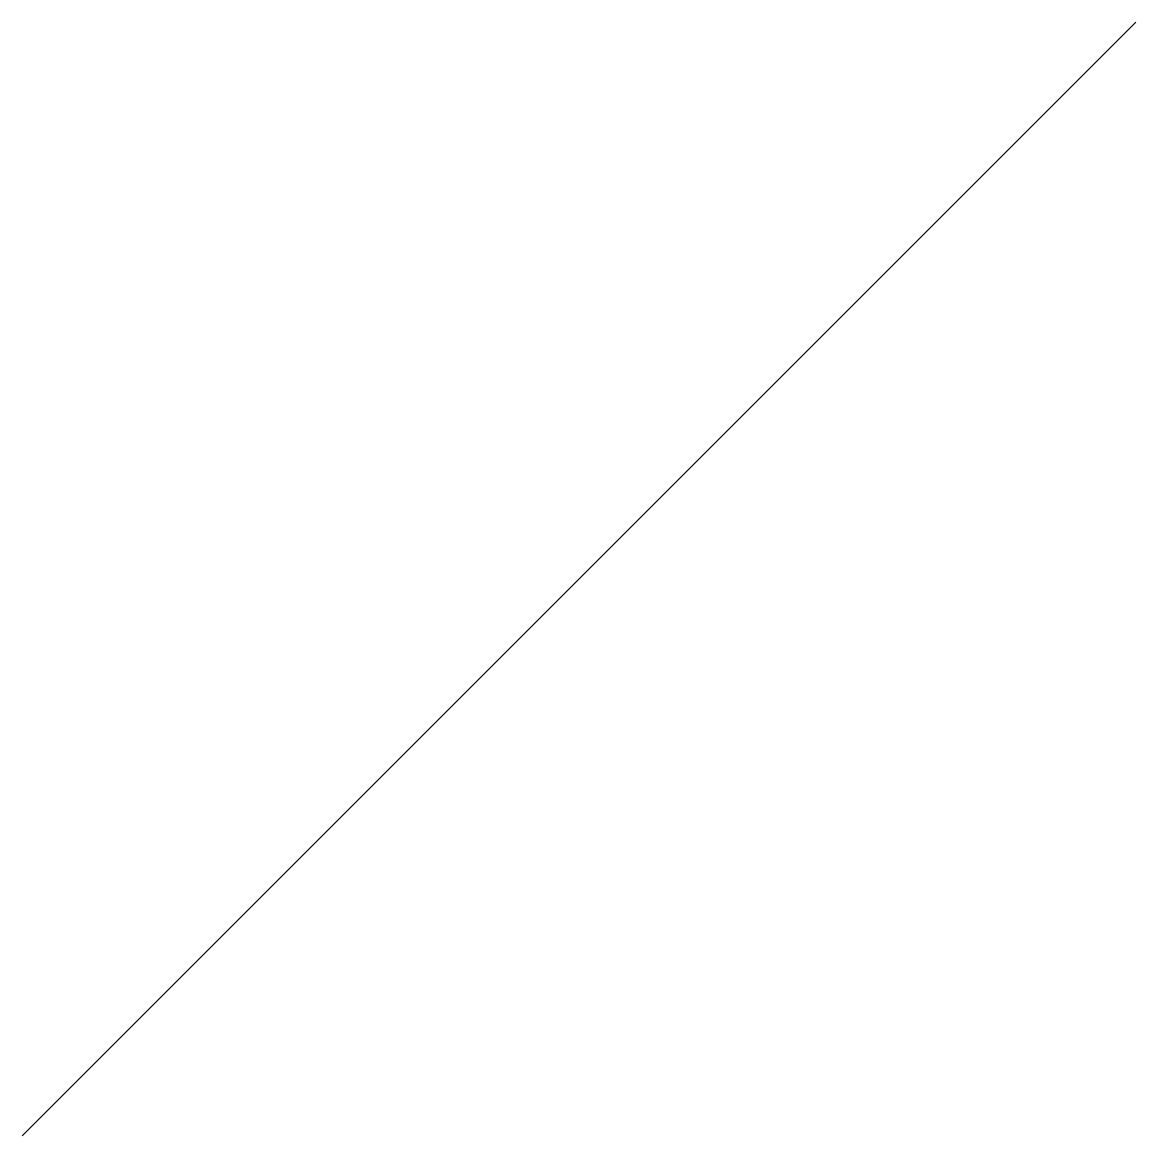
# Model space of a CAD drawing. Header units: metres. Extents: x 0 to 40, y 0 to 40.
import ezdxf

# ---------------------------------------------------------------- set-up
doc = ezdxf.new("R2010")
doc.units = ezdxf.units.M
doc.layers.add('NOPLOT', color=7, linetype='Continuous', plot=False)
doc.layers.add('PLOTTED', color=7, linetype='Continuous')

msp = doc.modelspace()

# ---------------------------------------------------------------- linework, layer by layer
at = {"layer": 'NOPLOT'}
msp.add_line((1, 1), (5, 5), dxfattribs=at)
at = {"layer": 'PLOTTED'}
msp.add_line((0, 0), (40, 40), dxfattribs=at)

doc.saveas('drawing.dxf')
